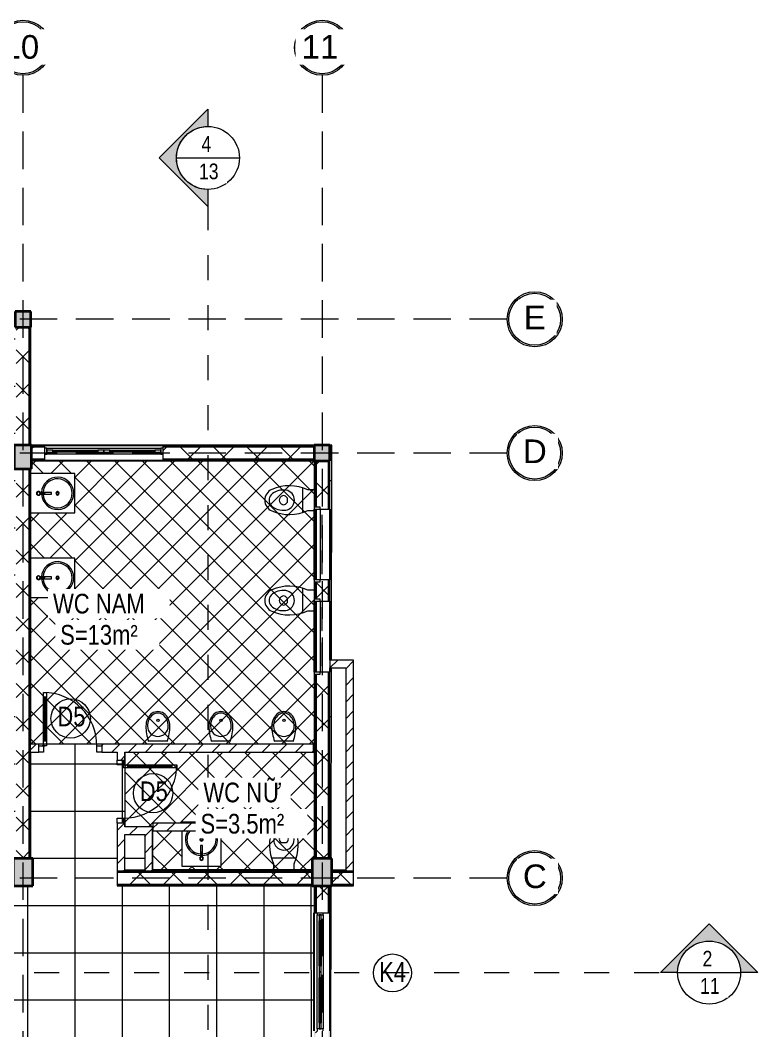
# Model space of a CAD drawing. Header units: millimetres. Extents: x -15725 to 47878, y -33389 to 18700.
# Drawn here: x 33315 to 42684, y 5860 to 18700 of the extents above; entities that cross this region are included whole.
import ezdxf

# ---------------------------------------------------------------- set-up
doc = ezdxf.new("R2010")
doc.units = ezdxf.units.MM
for name, pattern in [('Abgebrochen', [714.375, 476.25, -238.125]), ('Aligning Line', [635, 317.5, -317.5]), ('Hidden', [714.375, 476.25, -238.125])]:
    doc.linetypes.add(name, pattern=pattern)
for name, color, linetype, lineweight in [('A-DOOR', 7, 'Continuous', 18), ('A-DOOR-IDEN', 7, 'Continuous', 9), ('A-FLOR', 7, 'Continuous', 9), ('A-FLOR-PATT', 7, 'Continuous', 9), ('A-GLAZ', 7, 'Continuous', 18), ('A-GLAZ-IDEN', 7, 'Continuous', 9), ('A-WALL', 7, 'Continuous', 25), ('A-WALL-PATT', 7, 'Continuous', 18), ('G-ANNO-SYMB', 7, 'Abgebrochen', 9), ('G-ANNO-TEXT', 7, 'Continuous', 9), ('P-SANR-FIXT', 7, 'Continuous', 9), ('S-COLS', 7, 'Continuous', 25), ('S-GRID', 7, 'Continuous', 9), ('S-GRID-IDEN', 7, 'Continuous', 9)]:
    doc.layers.add(name, color=color, linetype=linetype, lineweight=lineweight)
doc.styles.add('Arial', font='arial.ttf', dxfattribs={"width": 0.8, "height": 200})
doc.styles.add('Arial_2', font='arial.ttf', dxfattribs={"height": 300})
doc.styles.add('Arial_3', font='arial.ttf', dxfattribs={"width": 0.8, "height": 250})
doc.styles.add('Arial_4', font='arial.ttf', dxfattribs={"width": 0.8, "height": 250})
pattern_1 = [(45, (29959.5, 0), (-106.066, 106.066), [])]
pattern_2 = [(0, (29959.49, 0), (406.4, 101.6), [33.528, -271.272, 33.528, -271.272, -1625.6]), (0, (29959.49, 0), (406.4, 101.6), [-609.6, 33.528, -576.072, 33.528, -271.272, -711.2]), (0, (29959.49, 0), (406.4, 101.6), [-1524, 33.528, -169.672, 33.528, -474.472]), (120, (30111.89, 50.8), (-291.1882, 301.1527), [33.528, -271.272, 33.528, -271.272, -1625.6]), (120, (30111.89, 50.8), (-291.1882, 301.1527), [-609.6, 33.528, -576.072, 33.528, -271.272, -711.2]), (120, (30111.89, 50.8), (-291.1882, 301.1527), [-1524, 33.528, -169.672, 33.528, -474.472]), (240, (30162.69, 254), (-115.2118, -402.7527), [33.528, -271.272, 33.528, -271.272, -1625.6]), (240, (30162.69, 254), (-115.2118, -402.7527), [-609.6, 33.528, -576.072, 33.528, -271.272, -711.2]), (240, (30162.69, 254), (-115.2118, -402.7527), [-1524, 33.528, -169.672, 33.528, -474.472])]
pattern_3 = [(45, (29959.5, 0), (-212.132, 212.132), []), (135, (29959.5, 0), (-212.132, -212.132), [])]

# ---------------------------------------------------------------- blocks, each defined once
blk = doc.blocks.new('CỬA 1 CÁNH EROWINDOW_có ô chết_ - D5_800x2200-2361260-02_MẶT BẰNG TẦNG 2')
at = {"layer": 'A-DOOR'}
for p, q in [((-339, 708), (-299, 708)), ((-339, 30), (-339, 708)), ((-299, 650), (-339, 650)), ((-324, 88), (-324, 650)), ((-314, 650), (-314, 88)), ((-299, 708), (-299, 650)), ((-299, 708), (-299, 30)), ((-400, -50), (-400, 30)), ((-400, 30), (-339, 30)), ((-299, 88), (-339, 88)), ((-339, 30), (-339, -50)), ((-299, 30), (-339, 30)), ((339, -50), (339, 30)), ((339, 30), (400, 30)), ((400, 30), (400, -50)), ((-339, -50), (-400, -50)), ((400, -50), (339, -50))]:
    blk.add_line(p, q, dxfattribs=at)
blk.add_circle((-339, 30), 10, dxfattribs=at)
blk.add_arc((-339, 30), 678, 0, 90, dxfattribs=at)
blk = doc.blocks.new('CUA SO 2 CANH NHOM KINH O O THOANG - S4_1500x1400-2404853-02_MẶT BẰNG TẦNG 2')
at = {"layer": 'A-GLAZ'}
for p, q in [((-725, 63), (-750, 63)), ((-725, -13), (-725, 63)), ((-649, 37.5), (-725, 37.5)), ((-725, 37.5), (-725, 12.5)), ((-725, 12.5), (-649, 12.5)), ((-649, 12.5), (-649, 37.5)), ((-76, 27.5), (-649, 27.5)), ((-649, 27.5), (-649, 22.5)), ((-649, 22.5), (-76, 22.5)), ((0, 37.5), (-76, 37.5)), ((-76, 37.5), (-76, 12.5)), ((-76, 22.5), (-76, 27.5)), ((-76, 12.5), (0, 12.5)), ((0, 12.5), (0, 37.5)), ((76, 37.5), (0, 37.5)), ((0, 37.5), (0, 12.5)), ((0, 12.5), (76, 12.5)), ((76, 12.5), (76, 37.5)), ((649, 27.5), (76, 27.5)), ((76, 27.5), (76, 22.5)), ((76, 22.5), (649, 22.5)), ((725, 37.5), (649, 37.5)), ((649, 37.5), (649, 12.5)), ((649, 22.5), (649, 27.5)), ((649, 12.5), (725, 12.5)), ((750, 63), (725, 63)), ((725, 63), (725, -13)), ((725, 12.5), (725, 37.5)), ((-750, -13), (-725, -13)), ((725, -13), (750, -13))]:
    blk.add_line(p, q, dxfattribs=at)
at = {"layer": 'A-GLAZ', "lineweight": 9}
for p, q in [((-725, 63), (725, 63)), ((-649, 37.5), (-76, 37.5)), ((-76, 12.5), (-649, 12.5)), ((76, 37.5), (649, 37.5)), ((649, 12.5), (76, 12.5)), ((725, -13), (-725, -13))]:
    blk.add_line(p, q, dxfattribs=at)
blk = doc.blocks.new('CUA SO2 CANH NHOM KINH CO O THOANG - 900X1900-2374971-02_MẶT BẰNG TẦNG 2')
at = {"layer": 'A-GLAZ', "lineweight": 9}
for p, q in [((-450, 100), (-475, 100)), ((-475, 100), (-475, 24)), ((-475, 24), (-450, 24)), ((-450, 24), (-450, 100)), ((450, 24), (-450, 24)), ((475, 100), (450, 100)), ((450, 100), (450, 24)), ((450, 24), (475, 24)), ((475, 24), (475, 100))]:
    blk.add_line(p, q, dxfattribs=at)
at = {"layer": 'A-GLAZ', "lineweight": 25}
for p, q in [((-374, 100), (-450, 100)), ((-450, 75), (-374, 75)), ((-374, 75), (-374, 100)), ((0, 100), (-76, 100)), ((-76, 100), (-76, 75)), ((-76, 75), (0, 75)), ((76, 100), (0, 100)), ((0, 100), (0, 75)), ((0, 75), (0, 100)), ((0, 75), (76, 75)), ((76, 75), (76, 100)), ((450, 100), (374, 100)), ((374, 100), (374, 75)), ((374, 75), (450, 75))]:
    blk.add_line(p, q, dxfattribs=at)
at = {"layer": 'A-GLAZ'}
for p, q in [((-374, 100), (-76, 100)), ((-374, 90), (-76, 90)), ((-374, 85), (-374, 90)), ((-76, 85), (-374, 85)), ((-76, 75), (-374, 75)), ((-76, 5), (-374, 5)), ((-374, 5), (-374, 0)), ((-374, 0), (-76, 0)), ((-76, 90), (-76, 85)), ((-76, 0), (-76, 5)), ((76, 100), (374, 100)), ((76, 90), (374, 90)), ((76, 85), (76, 90)), ((374, 85), (76, 85)), ((374, 75), (76, 75)), ((374, 5), (76, 5)), ((76, 5), (76, 0)), ((76, 0), (374, 0)), ((374, 90), (374, 85)), ((374, 0), (374, 5))]:
    blk.add_line(p, q, dxfattribs=at)
blk = doc.blocks.new('M_Concrete-Rectangular-Column - COT250X350-2391838-02_MẶT BẰNG TẦNG 2')
at = {"layer": 'S-COLS', "lineweight": 35}
blk.add_hatch(color=256, dxfattribs=at).paths.add_polyline_path([(125, -175), (125, 175), (-125, 175), (-125, -175)])
for p, q in [((125, 175), (-125, 175)), ((-125, 175), (-125, -175)), ((125, -175), (125, 175)), ((-125, -175), (125, -175))]:
    blk.add_line(p, q, dxfattribs=at)
blk = doc.blocks.new('M_Concrete-Rectangular-Column - COT220X300-2391836-02_MẶT BẰNG TẦNG 2')
at = {"layer": 'S-COLS', "lineweight": 35}
blk.add_hatch(color=256, dxfattribs=at).paths.add_polyline_path([(-110, -150), (110, -150), (110, 150), (-110, 150), (-110, 54)])
for p, q in [((110, 150), (-110, 150)), ((-110, 150), (-110, -150)), ((110, -150), (110, 150)), ((-110, -150), (110, -150))]:
    blk.add_line(p, q, dxfattribs=at)
blk = doc.blocks.new('M_Concrete-Rectangular-Column - COT200X200-2391833-02_MẶT BẰNG TẦNG 2')
at = {"layer": 'S-COLS', "lineweight": 35}
blk.add_hatch(color=256, dxfattribs=at).paths.add_polyline_path([(100, -100), (100, 100), (-100, 100), (-100, -100)])
for p, q in [((100, 100), (-100, 100)), ((-100, 100), (-100, -100)), ((100, -100), (100, 100)), ((-100, -100), (100, -100))]:
    blk.add_line(p, q, dxfattribs=at)
blk = doc.blocks.new('xi bet 2 - 540 x 360mm-820673-02_MẶT BẰNG TẦNG 2')
at = {"layer": 'P-SANR-FIXT'}
for p, q in [((132, 0), (-132, 0)), ((-132, 0), (-132, -80)), ((132, -80), (132, 0)), ((-159, -150), (159, -150)), ((-43, -355), (-31, -343)), ((-31, -343), (31, -343)), ((31, -343), (43, -355))]:
    blk.add_line(p, q, dxfattribs=at)
for centre, radius, start, end in [((375, -313), 558, 155.3545, 203.7969), ((-375, -313), 558, 336.2031, 24.6455), ((0, -380), 128, 89.9985, 170.9061), ((0, -380), 128, 42.4453, 90.0015), ((91, -395), 220, 170.9061, 224.3974), ((-8, -390), 50, 135, 197.1865), ((8, -390), 50, 342.8171, 45), ((-91, -395), 220, 315.6026, 9.0939), ((0, -380), 128, 9.0939, 42.4453), ((0, -388), 58.1, 197.1865, 342.8171), ((1, -478), 150, 203.7969, 269.4689), ((-8, -492), 81.6, 224.3974, 275.8355), ((-1, -478), 150, 270.5311, 336.2031), ((8, -492), 81.6, 264.1645, 315.6026)]:
    blk.add_arc(centre, radius, start, end, dxfattribs=at)
blk = doc.blocks.new('tieu nam2 - tieu nam2-818435-02_MẶT BẰNG TẦNG 2')
at = {"layer": 'P-SANR-FIXT'}
blk.add_line((-117, -3), (117, -3), dxfattribs=at)
blk.add_circle((0, -268), 15, dxfattribs=at)
for centre, start, end in [((392, -195), 159.3261, 180), ((-392, -195), 360, 20.6739)]:
    blk.add_arc(centre, 545, start, end, dxfattribs=at)
for major_axis, ratio, start_param, end_param in [((-132, 0), 0.987707, 3.141593, 6.283185), ((0, 186), 0.819068, 1.570796, 4.712389), ((0, 165), 0.80303, 1.570796, 4.712389)]:
    blk.add_ellipse((0, -195), major_axis=major_axis, ratio=ratio, start_param=start_param, end_param=end_param, dxfattribs=at)
blk = doc.blocks.new('chau rua tay2 - chau rua tay2-814154-02_MẶT BẰNG TẦNG 2')
at = {"layer": 'P-SANR-FIXT'}
for p, q in [((-225, 0), (-225, -560)), ((13, -112), (13, -263)), ((22, -116), (22, -179)), ((28, -179), (28, -116)), ((37, -263), (37, -112)), ((275, -560), (275, 0)), ((22, -179), (28, -179)), ((13, -263), (37, -263)), ((-225, -560), (275, -560))]:
    blk.add_line(p, q, dxfattribs=at)
blk.add_circle((25, -340), 13.7, dxfattribs=at)
for centre, radius, start, end in [((25, -97), 25, 360, 180), ((25, -97), 25, 180, 239.8364), ((25, -97), 20, 360, 180), ((25, -97), 20, 180, 360), ((25, -97), 25, 300.1636, 360), ((25, -340), 205, 93.5137, 86.7305), ((25, -340), 185, 93.8341, 86.2159), ((25, -340), 22, 360, 180), ((25, -340), 22, 180, 360), ((25, -340), 13.7, 0, 180), ((25, -340), 13.7, 180, 0)]:
    blk.add_arc(centre, radius, start, end, dxfattribs=at)
blk = doc.blocks.new('chau rua tay2 - chau rua tay2-V2-02_MẶT BẰNG TẦNG 2')
at = {"layer": 'P-SANR-FIXT'}
for p, q in [((275, 0), (-225, 0)), ((-225, 0), (-225, -448)), ((275, -448), (275, 0)), ((13, -112), (13, -263)), ((22, -116), (22, -179)), ((28, -179), (28, -116)), ((37, -263), (37, -112)), ((22, -179), (28, -179)), ((13, -263), (37, -263)), ((-225, -548), (-225, -560)), ((-225, -560), (275, -560)), ((275, -560), (275, -548))]:
    blk.add_line(p, q, dxfattribs=at)
blk.add_circle((25, -340), 13.7, dxfattribs=at)
for centre, radius, start, end in [((25, -97), 25, 360, 180), ((25, -97), 25, 180, 239.8364), ((25, -97), 20, 360, 180), ((25, -97), 20, 180, 360), ((25, -97), 25, 300.1636, 360), ((25, -340), 205, 93.5137, 211.9462), ((25, -340), 185, 93.8341, 215.9283), ((25, -340), 205, 328.0289, 86.7305), ((25, -340), 185, 324.0756, 86.2159), ((25, -340), 22, 360, 180), ((25, -340), 22, 180, 360), ((25, -340), 13.7, 0, 180), ((25, -340), 13.7, 180, 0)]:
    blk.add_arc(centre, radius, start, end, dxfattribs=at)
blk = doc.blocks.new('xi bet 2 - 540 x 360mm-V3-02_MẶT BẰNG TẦNG 2')
at = {"layer": 'P-SANR-FIXT'}
for p, q in [((-132, 0), (-132, -80)), ((132, -80), (132, 0)), ((-159, -150), (159, -150)), ((-43, -355), (-31, -343)), ((-31, -343), (31, -343)), ((31, -343), (43, -355))]:
    blk.add_line(p, q, dxfattribs=at)
for centre, radius, start, end in [((375, -313), 558, 155.3545, 203.7969), ((-375, -313), 558, 336.2031, 24.6455), ((0, -380), 128, 89.9985, 170.9061), ((0, -380), 128, 42.4453, 90.0015), ((91, -395), 220, 170.9061, 224.3974), ((-8, -390), 50, 135, 197.1865), ((8, -390), 50, 342.8171, 45), ((-91, -395), 220, 315.6026, 9.0939), ((0, -380), 128, 9.0939, 42.4453), ((0, -388), 58.1, 197.1865, 342.8171), ((1, -478), 150, 203.7969, 269.4689), ((-8, -492), 81.6, 224.3974, 275.8355), ((-1, -478), 150, 270.5311, 336.2031), ((8, -492), 81.6, 264.1645, 315.6026)]:
    blk.add_arc(centre, radius, start, end, dxfattribs=at)
blk = doc.blocks.new('CUA SO 2 CANH NHOM KINH O O THOANG - K4-2413349-02_MẶT BẰNG TẦNG 2')
at = {"layer": 'A-GLAZ'}
for p, q in [((-725, 63), (-750, 63)), ((-725, -13), (-725, 63)), ((-649, 37.5), (-725, 37.5)), ((-725, 37.5), (-725, 12.5)), ((-725, 12.5), (-649, 12.5)), ((-649, 12.5), (-649, 37.5)), ((-76, 27.5), (-649, 27.5)), ((-649, 27.5), (-649, 22.5)), ((-649, 22.5), (-76, 22.5)), ((0, 37.5), (-76, 37.5)), ((-76, 37.5), (-76, 12.5)), ((-76, 22.5), (-76, 27.5)), ((-76, 12.5), (0, 12.5)), ((0, 12.5), (0, 37.5)), ((76, 37.5), (0, 37.5)), ((0, 37.5), (0, 12.5)), ((0, 12.5), (76, 12.5)), ((76, 12.5), (76, 37.5)), ((649, 27.5), (76, 27.5)), ((76, 27.5), (76, 22.5)), ((76, 22.5), (649, 22.5)), ((725, 37.5), (649, 37.5)), ((649, 37.5), (649, 12.5)), ((649, 22.5), (649, 27.5)), ((649, 12.5), (725, 12.5)), ((750, 63), (725, 63)), ((725, 63), (725, -13)), ((725, 12.5), (725, 37.5)), ((-750, -13), (-725, -13)), ((725, -13), (750, -13))]:
    blk.add_line(p, q, dxfattribs=at)
at = {"layer": 'A-GLAZ', "lineweight": 9}
for p, q in [((-725, 63), (725, 63)), ((-649, 37.5), (-76, 37.5)), ((-76, 12.5), (-649, 12.5)), ((76, 37.5), (649, 37.5)), ((649, 12.5), (76, 12.5)), ((725, -13), (-725, -13))]:
    blk.add_line(p, q, dxfattribs=at)
blk = doc.blocks.new('Section - CAT DUNG-122916-02_MẶT BẰNG TẦNG 2')
at = {"layer": 'G-ANNO-SYMB', "linetype": 'Continuous'}
h = blk.add_hatch(color=256, dxfattribs=at)
edge = h.paths.add_edge_path()
edge.add_line((0.18, 0), (-2, 0))
edge.add_arc((-6, 0), 4, 0, 90)
edge.add_arc((-6, 0), 4, 90, 180)
edge.add_line((-10, 0), (-12.18, 0))
edge.add_line((-12.18, 0), (-6, 6.18))
edge.add_line((-6, 6.18), (0.18, 0))
for p, q in [((-6, 6.18), (-12.18, 0)), ((0.18, 0), (-6, 6.18)), ((-12.18, 0), (-10, 0)), ((-2, 0), (0.18, 0))]:
    blk.add_line(p, q, dxfattribs=at)
for start, end in [(360, 180), (90, 180), (0, 90), (180, 360)]:
    blk.add_arc((-6, 0), 4, start, end, dxfattribs=at)
blk = doc.blocks.new('Grid - TRUC  D1-102336-02_MẶT BẰNG TẦNG 2')
at = {"layer": 'S-GRID-IDEN'}
for radius in [3.5, 3.3]:
    blk.add_circle((0, 0), radius, dxfattribs=at)
blk = doc.blocks.new('KÝ HIEU CUA ĐI - KÝ HIEU CUA ĐI-1233-02_MẶT BẰNG TẦNG 2')
at = {"layer": 'A-DOOR-IDEN'}
blk.add_circle((0.06, -0.21), 2.5, dxfattribs=at)
blk = doc.blocks.new('KÝ HIỆU CỬA SỔ - KÝ HIỆU CỬA SỔ-146125-02_MẶT BẰNG TẦNG 2')
at = {"layer": 'A-GLAZ-IDEN'}
blk.add_circle((-0.07, -0.07), 2.41, dxfattribs=at)

msp = doc.modelspace()

# ---------------------------------------------------------------- hatches: boundary and pattern name
at = {"layer": 'A-FLOR-PATT'}
h = msp.add_hatch(dxfattribs=at)
h.set_pattern_fill('FP_6', color=256, style=0, pattern_type=2)
h.set_pattern_definition([(0.0043, (16612.5, 7449.6), (-0.045, 600), []), (90.004, (16612.5, 7449.6), (-600, -0.042), [])])
h.paths.add_polyline_path([(1174, 2450), (1174, 2450), (1174, 2362)])
h.paths.add_polyline_path([(450, -101), (4200, -101), (4200, 94), (4240, 94), (4240, 200), (4250, 200), (4250, 2885), (1174, 2885), (1174, 2450), (700, 2450), (700, 2445), (695, 2450), (450, 2450), (450, 1545), (700, 1545), (700, 1245), (450, 1245), (450, 104)])
h.paths.add_polyline_path([(451, -100), (450, -100), (450, 100), (600, 100), (600, 245), (700, 245), (700, 94), (650, 94), (650, -100)])
h.paths.add_polyline_path([(33545, -98), (37050, -98), (37050, 94), (37045, 94), (37045, 245), (37050, 245), (37050, 1245), (37045, 1245), (37045, 1545), (37050, 1545), (37050, 2450), (37045, 2445), (37045, 2795), (37050, 2795), (37050, 5150), (37025, 5150), (37025, 5300), (34760, 5300), (34760, 5500), (37050, 5500), (37050, 7700), (34546, 7700), (34546, 8500), (34646, 8500), (34646, 8452), (34650, 8452), (34650, 9400), (34646, 9400), (34646, 9300), (34546, 9300), (34546, 9400), (34350, 9400), (34350, 9500), (37050, 9500), (37050, 9502), (33450, 9502), (33451, 9500), (33550, 9500), (33550, 9400), (33450, 9400), (33450, 8050), (33475, 8050), (33475, 7700), (32770, 7700), (32770, 7675), (31570, 7675), (31570, 7700), (25580, 7700), (25580, 7900), (25925, 7900), (25925, 8050), (25950, 8050), (25950, 12000), (26150, 12000), (26150, 8050), (26175, 8050), (26175, 7900), (29525, 7900), (29525, 8050), (29550, 8050), (29550, 13000), (29540, 13000), (29540, 13100), (26160, 13100), (26160, 13000), (25940, 13000), (25940, 13100), (22560, 13100), (22560, 13000), (22550, 13000), (22550, 8050), (22575, 8050), (22575, 7900), (24580, 7900), (24580, 7700), (21550, 7700), (21550, 7900), (22325, 7900), (22325, 8050), (22350, 8050), (22350, 12100), (20400, 12100), (20400, 13100), (18960, 13100), (18960, 13000), (18740, 13000), (18740, 13100), (15360, 13100), (15360, 13000), (15350, 13000), (15350, 8050), (15375, 8050), (15375, 7900), (18725, 7900), (18725, 8050), (18975, 8050), (18975, 7900), (20550, 7900), (20550, 7700), (12850, 7700), (12850, 7900), (15125, 7900), (15125, 8050), (15150, 8050), (15150, 13000), (15140, 13000), (15140, 13100), (11760, 13100), (11760, 13000), (11540, 13000), (11540, 13100), (8160, 13100), (8160, 13000), (8150, 13000), (8150, 8050), (8175, 8050), (8175, 7900), (11525, 7900), (11525, 8050), (11550, 8050), (11550, 12000), (11750, 12000), (11750, 8050), (11775, 8050), (11775, 7900), (11850, 7900), (11850, 7700), (5720, 7700), (5720, 7900), (7925, 7900), (7925, 8050), (7950, 8050), (7950, 10038), (7930, 10041), (7918, 10045), (7907, 10052), (7899, 10058), (7890, 10068), (7880, 10088), (7876, 10099), (7875, 10118), (7879, 10136), (7887, 10152), (7895, 10163), (7905, 10173), (7919, 10182), (7919, 11623), (7950, 11623), (7950, 13000), (7940, 13000), (7940, 13300), (7950, 13300), (7950, 14800), (4450, 14800), (4451, 13300), (4460, 13299), (4460, 13000), (4450, 13000), (4450, 11298), (4481, 11306), (4999, 11547), (5046, 11742), (5179, 11458), (5226, 11653), (5775, 11909), (5775, 11904), (5795, 11909), (5795, 11906), (5805, 11909), (5805, 10181), (5823, 10168), (5834, 10158), (5844, 10141), (5848, 10122), (5849, 10103), (5843, 10084), (5834, 10067), (5820, 10053), (5803, 10044), (5790, 10039), (5775, 10038), (5754, 10041), (5744, 10044), (5726, 10057), (5714, 10070), (5705, 10084), (5701, 10100), (4589, 10100), (4589, 7900), (4720, 7900), (4720, 7700), (4589, 7700), (4589, 6600), (4589, 6600), (4589, 5500), (6760, 5500), (6760, 5300), (4589, 5300), (4589, 2885), (4450, 2885), (4450, 200), (4460, 200), (4460, 100), (7940, 100), (7940, 200), (7950, 200), (7950, 5150), (7925, 5150), (7925, 5300), (7760, 5300), (7760, 5500), (13960, 5500), (13960, 5300), (11775, 5300), (11775, 5150), (11525, 5150), (11525, 5300), (8175, 5300), (8175, 5150), (8150, 5150), (8150, 200), (8160, 200), (8160, 100), (11540, 100), (11540, 200), (11760, 200), (11760, 100), (15140, 100), (15140, 200), (15150, 200), (15150, 5150), (15125, 5150), (15125, 5300), (14960, 5300), (14960, 5500), (15530, 5500), (15530, 5300), (15375, 5300), (15375, 5150), (15350, 5150), (15350, 200), (15360, 200), (15360, 100), (22340, 100), (22340, 200), (22350, 200), (22350, 5150), (22325, 5150), (22325, 5300), (18975, 5300), (18975, 5150), (18725, 5150), (18725, 5300), (16530, 5300), (16530, 5500), (22630, 5500), (22630, 5300), (22575, 5300), (22575, 5150), (22550, 5150), (22550, 200), (22560, 200), (22560, 100), (25940, 100), (25940, 200), (26160, 200), (26160, 100), (29540, 100), (29540, 200), (29760, 200), (29760, 100), (33240, 100), (33240, 200), (33250, 200), (33250, 5150), (33225, 5150), (33225, 5300), (31030, 5300), (31030, 5500), (33760, 5500), (33760, 5300), (33475, 5300), (33475, 5150), (33450, 5150), (33450, 200), (33460, 200), (33460, 94), (33545, 94)])
h.paths.add_polyline_path([(37250, -94), (37252, 1245), (37250, 1245), (37250, 50)])
h.paths.add_polyline_path([(37253, 1345), (37253, 1445), (37250, 1445), (37250, 1345)])
h.paths.add_polyline_path([(600, 1345), (600, 1445), (450, 1445), (450, 1345)])
h.paths.add_polyline_path([(37253, 1545), (37260, 5150), (37250, 5150), (37250, 1545)])
h.paths.add_polyline_path([(-2149, 4400), (-1200, 4400), (-1200, 6600), (-1200, 6600), (-1200, 8800), (-4026, 8800), (-4050, 4400), (-3279, 4400)])
h.paths.add_polyline_path([(29525, 5150), (29525, 5300), (26175, 5300), (26175, 5150), (25925, 5150), (25925, 5300), (23630, 5300), (23630, 5500), (30030, 5500), (30030, 5300), (29775, 5300), (29775, 5150)])
h.paths.add_polyline_path([(37260, 5500), (37265, 7700), (37250, 7700), (37250, 5500)])
h.paths.add_polyline_path([(1174, 6600), (1174, 6600), (1100, 6600)])
h.paths.add_polyline_path([(34646, 7900), (34896, 7900), (34896, 8352), (34646, 8352), (34646, 8267)])
h.paths.add_polyline_path([(35001, 7900), (37025, 7900), (37025, 7903), (35000, 7903), (35000, 8452), (34996, 8452), (34996, 7900)])
h.paths.add_polyline_path([(33225, 7900), (33225, 8050), (33250, 8050), (33250, 10038), (33232, 10040), (33218, 10045), (33207, 10052), (33199, 10058), (33190, 10068), (33180, 10088), (33176, 10100), (33175, 10118), (33179, 10136), (33187, 10152), (33195, 10163), (33205, 10173), (33219, 10182), (33219, 11623), (33250, 11623), (33250, 13000), (33240, 13000), (33240, 13300), (33250, 13300), (33250, 14800), (29750, 14800), (29750, 13300), (29760, 13300), (29760, 13000), (29750, 13000), (29750, 11298), (29781, 11306), (30299, 11547), (30346, 11742), (30479, 11458), (30526, 11653), (31075, 11909), (31075, 11904), (31095, 11909), (31095, 11906), (31105, 11909), (31105, 10181), (31123, 10168), (31134, 10158), (31144, 10141), (31148, 10122), (31149, 10103), (31143, 10084), (31134, 10067), (31120, 10053), (31103, 10044), (31090, 10039), (31075, 10038), (31054, 10041), (31046, 10043), (31026, 10057), (31014, 10070), (31005, 10084), (31001, 10100), (29823, 10100), (29820, 10084), (29809, 10067), (29795, 10053), (29779, 10043), (29764, 10039), (29750, 10038), (29750, 8050), (29775, 8050), (29775, 7900), (31570, 7900), (31570, 7925), (32770, 7925), (32770, 7900)])
h.paths.add_polyline_path([(37265, 8050), (37270, 10470), (37250, 10470), (37250, 8050)])
h.paths.add_polyline_path([(31925, 10038), (31904, 10041), (31889, 10047), (31878, 10055), (31867, 10066), (31858, 10081), (31853, 10094), (31851, 10113), (31853, 10130), (31859, 10146), (31870, 10162), (31880, 10171), (31895, 10181), (31895, 11623), (31956, 11623), (31957, 10180), (31973, 10170), (31985, 10158), (31993, 10144), (31998, 10131), (32000, 10113), (31998, 10095), (31991, 10079), (31981, 10063), (31974, 10056), (31956, 10044), (31940, 10039)])
h.paths.add_polyline_path([(6625, 10038), (6604, 10041), (6589, 10047), (6578, 10055), (6567, 10066), (6558, 10081), (6553, 10094), (6551, 10113), (6553, 10130), (6559, 10146), (6570, 10162), (6580, 10171), (6595, 10181), (6595, 11623), (6656, 11623), (6657, 10180), (6673, 10170), (6685, 10158), (6693, 10144), (6698, 10131), (6700, 10115), (6698, 10095), (6691, 10079), (6684, 10066), (6674, 10056), (6656, 10044), (6640, 10039)])
h.paths.add_polyline_path([(4250, 10314), (4250, 13000), (4240, 13000), (4240, 13106), (4200, 13106), (4200, 13299), (450, 13301), (450, 11955), (700, 11955), (700, 11655), (450, 11655), (450, 10750), (695, 10750), (700, 10755), (700, 10750), (1174, 10750), (1174, 10314), (4065, 10314)])
h.paths.add_polyline_path([(37270, 10570), (37275, 13300), (37250, 13300), (37250, 10570)])
h.paths.add_polyline_path([(600, 11755), (600, 11855), (450, 11855), (450, 11755)])
h.paths.add_polyline_path([(675, 12955), (600, 12955), (600, 13100), (450, 13100), (450, 13300), (650, 13300), (650, 13106), (700, 13106), (700, 12955)])
h.paths.add_polyline_path([(18960, 13300), (29550, 13301), (29550, 13301), (8150, 13302), (8150, 13300), (18740, 13300)])
h.paths.add_polyline_path([(4250, 13406), (4250, 13406), (4250, 15000), (4250, 15000), (4250, 13426)])
h.paths.add_polyline_path([(33449, 15000), (33449, 15000), (33449, 15000)])
h = msp.add_hatch(dxfattribs=at)
h.set_pattern_fill('FP_4', color=256, style=0, pattern_type=2)
h.set_pattern_definition([(225, (35250, 11301.3), (176.777, -176.777), []), (315, (35250, 11301.3), (176.777, 176.777), [])])
h.paths.add_polyline_path([(33450, 9502), (37050, 9502), (37050, 13100), (33460, 13100), (33460, 13000), (33450, 13000), (33450, 12939), (34010, 12939), (34010, 12439), (33450, 12439), (33450, 11866), (34010, 11866), (34010, 11366), (33450, 11366), (33450, 9588)])
h = msp.add_hatch(dxfattribs=at)
h.set_pattern_fill('FP_5', color=256, style=0, pattern_type=2)
h.set_pattern_definition([(45, (35850, 8652.17), (-176.777, 176.777), []), (135, (35850, 8652.17), (-176.777, -176.777), [])])
h.paths.add_polyline_path([(35838, 7903), (37025, 7903), (37025, 8050), (37050, 8050), (37050, 9400), (34650, 9400), (34650, 8452), (35000, 8452), (35000, 8500), (35368, 8500), (35368, 8512), (35868, 8512), (35868, 8500), (36150, 8500), (36150, 8400), (35868, 8400), (35868, 7952), (35368, 7952), (35368, 8400), (35000, 8400), (35000, 7903), (35697, 7903)])
at = {"layer": 'A-WALL-PATT', "lineweight": 9}
h = msp.add_hatch(dxfattribs=at)
h.set_pattern_fill('FP_3', color=256, style=0, pattern_type=2)
h.set_pattern_definition(pattern_3)
h.paths.add_polyline_path([(33270, 8050), (33435, 8050), (33435, 13000), (33265, 13000), (33265, 8050)])
h.paths.add_polyline_path([(33435, 13300), (33435, 14800), (33265, 14800), (33265, 13300), (33433, 13300)])
h = msp.add_hatch(dxfattribs=at)
h.set_pattern_fill('FP_2', color=256, style=0, pattern_type=2)
h.set_pattern_definition(pattern_2)
h.paths.add_polyline_path([(33450, 8050), (33450, 9400), (33435, 9400), (33435, 8050), (33448, 8050)])
h.paths.add_polyline_path([(33435, 9500), (33450, 9500), (33450, 13000), (33435, 13000), (33435, 9588)])
h.paths.add_polyline_path([(33435, 13300), (33450, 13300), (33450, 14800), (33435, 14800), (33435, 14104)])
h = msp.add_hatch(dxfattribs=at)
h.set_pattern_fill('FP_2', color=256, style=0, pattern_type=2)
h.set_pattern_definition(pattern_2)
h.paths.add_polyline_path([(35128, 13285), (37050, 13285), (37050, 13300), (35128, 13300)])
h.paths.add_polyline_path([(33628, 13285), (33628, 13300), (33460, 13299), (33460, 13285)])
h = msp.add_hatch(dxfattribs=at)
h.set_pattern_fill('FP_3', color=256, style=0, pattern_type=2)
h.set_pattern_definition(pattern_3)
h.paths.add_polyline_path([(36261, 13115), (37050, 13115), (37050, 13285), (35128, 13285), (35128, 13115)])
h.paths.add_polyline_path([(33628, 13115), (33628, 13285), (33460, 13285), (33460, 13115)])
h = msp.add_hatch(dxfattribs=at)
h.set_pattern_fill('FP_2', color=256, style=0, pattern_type=2)
h.set_pattern_definition(pattern_2)
h.paths.add_polyline_path([(35128, 13100), (37050, 13100), (37050, 13115), (35128, 13115)])
h.paths.add_polyline_path([(33628, 13100), (33628, 13115), (33460, 13114), (33460, 13100)])
h = msp.add_hatch(dxfattribs=at)
h.set_pattern_fill('FP_2', color=256, style=0, pattern_type=2)
h.set_pattern_definition(pattern_2)
h.paths.add_polyline_path([(37065, 100), (37065, 100), (37065, 5150), (37050, 5150), (37050, 100)])
h.paths.add_polyline_path([(37065, 5500), (37065, 5860), (37050, 5860), (37051, 5500)])
h.paths.add_polyline_path([(37050, 7360), (37065, 7360), (37065, 7700), (37050, 7700)])
h.paths.add_polyline_path([(37060, 8050), (37065, 8050), (37065, 10393), (37050, 10393), (37050, 8050)])
h.paths.add_polyline_path([(37065, 11343), (37065, 11563), (37050, 11563), (37050, 11343), (37064, 11343)])
h.paths.add_polyline_path([(37065, 12513), (37065, 13100), (37050, 13100), (37051, 12513)])
h = msp.add_hatch(dxfattribs=at)
h.set_pattern_fill('FP_3', color=256, style=0, pattern_type=2)
h.set_pattern_definition(pattern_3)
h.paths.add_polyline_path([(37235, 100), (37235, 5150), (37065, 5150), (37065, 100), (37151, 100)])
h.paths.add_polyline_path([(37070, 5500), (37235, 5500), (37235, 5860), (37065, 5860), (37065, 5500)])
h.paths.add_polyline_path([(37235, 7360), (37235, 7700), (37065, 7700), (37065, 7360), (37150, 7360)])
h.paths.add_polyline_path([(37065, 8050), (37235, 8050), (37235, 10418), (37126, 10418), (37126, 10393), (37065, 10393), (37065, 8685)])
h.paths.add_polyline_path([(37235, 11318), (37235, 11588), (37126, 11588), (37126, 11563), (37065, 11563), (37065, 11343), (37126, 11343), (37126, 11318), (37150, 11318)])
h.paths.add_polyline_path([(37235, 12488), (37235, 13100), (37065, 13100), (37065, 12513), (37126, 12513), (37126, 12488), (37150, 12488)])
h = msp.add_hatch(dxfattribs=at)
h.set_pattern_fill('FP_2', color=256, style=0, pattern_type=2)
h.set_pattern_definition(pattern_2)
h.paths.add_polyline_path([(37250, 100), (37250, 100), (37250, 5150), (37235, 5150), (37235, 100)])
h.paths.add_polyline_path([(37235, 5500), (37250, 5500), (37250, 5860), (37235, 5860)])
h.paths.add_polyline_path([(37250, 7360), (37250, 7700), (37235, 7700), (37235, 7360)])
h.paths.add_polyline_path([(37235, 8050), (37250, 8050), (37250, 10418), (37235, 10418), (37235, 8685)])
h.paths.add_polyline_path([(37250, 11318), (37250, 11588), (37235, 11588), (37235, 11318)])
h.paths.add_polyline_path([(37235, 12488), (37250, 12488), (37250, 13100), (37235, 13100)])
h = msp.add_hatch(dxfattribs=at)
h.set_pattern_fill('FP_1', color=256, style=0, pattern_type=2)
h.set_pattern_definition(pattern_1)
h.paths.add_polyline_path([(37250, 10470), (37450, 10470), (37450, 10570), (37250, 10570), (37250, 10491)])
h = msp.add_hatch(dxfattribs=at)
h.set_pattern_fill('FP_1', color=256, style=0, pattern_type=2)
h.set_pattern_definition(pattern_1)
h.paths.add_polyline_path([(37450, 7885), (37550, 7885), (37550, 10570), (37450, 10570), (37450, 7900)])
h = msp.add_hatch(dxfattribs=at)
h.set_pattern_fill('FP_1', color=256, style=0, pattern_type=2)
h.set_pattern_definition(pattern_1)
h.paths.add_polyline_path([(34596, 9400), (37050, 9400), (37050, 9500), (34350, 9500), (34350, 9400), (34546, 9400)])
h.paths.add_polyline_path([(33435, 9400), (33550, 9400), (33550, 9500), (33435, 9500)])
h = msp.add_hatch(dxfattribs=at)
h.set_pattern_fill('FP_1', color=256, style=0, pattern_type=2)
h.set_pattern_definition(pattern_1)
h.paths.add_polyline_path([(34646, 7885), (34646, 8500), (34546, 8500), (34546, 7885)])
h.paths.add_polyline_path([(34646, 9300), (34646, 9400), (34546, 9400), (34546, 9300), (34596, 9300)])
h = msp.add_hatch(dxfattribs=at)
h.set_pattern_fill('FP_1', color=256, style=0, pattern_type=2)
h.set_pattern_definition(pattern_1)
h.paths.add_polyline_path([(35000, 8400), (36150, 8400), (36150, 8500), (35000, 8500)])
h = msp.add_hatch(dxfattribs=at)
h.set_pattern_fill('FP_1', color=256, style=0, pattern_type=2)
h.set_pattern_definition(pattern_1)
h.paths.add_polyline_path([(34896, 8352), (34996, 8352), (34996, 8452), (34646, 8452), (34646, 8352)])
h = msp.add_hatch(dxfattribs=at)
h.set_pattern_fill('FP_1', color=256, style=0, pattern_type=2)
h.set_pattern_definition(pattern_1)
h.paths.add_polyline_path([(34996, 7885), (34996, 8352), (34896, 8352), (34896, 7885)])
h = msp.add_hatch(dxfattribs=at)
h.set_pattern_fill('FP_3', color=256, style=0, pattern_type=2)
h.set_pattern_definition(pattern_3)
h.paths.add_polyline_path([(37550, 7715), (37550, 7885), (37275, 7885), (37275, 7715), (37450, 7715)])
h.paths.add_polyline_path([(34546, 7715), (37025, 7715), (37025, 7885), (34546, 7885)])
h = msp.add_hatch(dxfattribs=at)
h.set_pattern_fill('FP_2', color=256, style=0, pattern_type=2)
h.set_pattern_definition(pattern_2)
h.paths.add_polyline_path([(34896, 7885), (34896, 7900), (34646, 7900), (34646, 7885)])
h.paths.add_polyline_path([(37450, 7885), (37450, 7900), (37275, 7899), (37275, 7885)])
h.paths.add_polyline_path([(37025, 7885), (37025, 7900), (34996, 7900), (34996, 7885), (36261, 7885)])
h = msp.add_hatch(dxfattribs=at)
h.set_pattern_fill('FP_2', color=256, style=0, pattern_type=2)
h.set_pattern_definition(pattern_2)
h.paths.add_polyline_path([(35132, 7700), (37025, 7700), (37025, 7715), (34546, 7715), (34546, 7700)])
h.paths.add_polyline_path([(37450, 7700), (37550, 7700), (37550, 7715), (37275, 7715), (37275, 7700)])

# ---------------------------------------------------------------- linework, layer by layer
at = {"layer": 'A-FLOR'}
for p, q in [((37275, 13300), (33628, 13300)), ((37270, 10570), (37275, 13300)), ((37265, 8050), (37270, 10470)), ((37050, 9502), (33450, 9502)), ((34650, 8452), (34650, 9400)), ((35000, 8452), (34996, 8452)), ((35000, 7903), (35000, 8400)), ((37025, 7903), (35000, 7903)), ((37260, 5500), (37265, 7700))]:
    msp.add_line(p, q, dxfattribs=at)
at = {"layer": 'A-WALL', "lineweight": 35}
for p, q in [((33435, 14800), (33435, 13300)), ((33628, 13285), (33460, 13285)), ((37050, 13285), (35128, 13285)), ((33628, 13115), (33460, 13115)), ((37050, 13115), (35128, 13115)), ((37065, 13100), (37065, 12513)), ((37235, 13100), (37235, 12488)), ((33435, 13000), (33435, 8050)), ((37065, 11563), (37065, 11343)), ((37235, 11588), (37235, 11318)), ((37235, 10418), (37235, 8050)), ((37065, 10393), (37065, 8050)), ((33435, 9500), (33450, 9500)), ((33435, 9400), (33450, 9400)), ((37050, 9400), (37050, 9500)), ((34546, 7885), (37025, 7885)), ((34646, 7885), (34646, 7900)), ((34896, 7885), (34896, 7900)), ((34996, 7885), (34996, 7900)), ((37275, 7885), (37550, 7885)), ((37450, 7885), (37450, 7900)), ((34546, 7715), (37025, 7715)), ((37275, 7715), (37550, 7715)), ((37065, 7700), (37065, 7360)), ((37235, 7700), (37235, 7360))]:
    msp.add_line(p, q, dxfattribs=at)
at = {"layer": 'A-WALL', "lineweight": 18}
for p, q in [((33450, 13300), (33450, 14800)), ((33628, 13300), (33460, 13300)), ((33628, 13100), (33628, 13300)), ((37050, 13300), (35128, 13300)), ((35128, 13300), (35128, 13100)), ((33460, 13100), (33628, 13100)), ((35128, 13100), (37050, 13100)), ((37050, 13100), (37050, 12513)), ((37250, 12488), (37250, 13100)), ((33450, 9500), (33450, 13000)), ((37126, 12488), (37250, 12488)), ((37050, 11563), (37050, 11343)), ((37250, 11588), (37126, 11588)), ((37250, 11318), (37250, 11588)), ((37126, 11318), (37250, 11318)), ((37550, 10570), (37250, 10570)), ((37250, 10570), (37250, 10470)), ((37550, 7700), (37550, 10570)), ((37250, 10418), (37126, 10418)), ((37250, 10470), (37450, 10470)), ((37250, 8050), (37250, 10418)), ((37450, 10470), (37450, 7900)), ((37050, 10393), (37050, 9500)), ((33550, 9500), (33450, 9500)), ((33450, 8050), (33450, 9400)), ((33450, 9400), (33550, 9400)), ((33550, 9400), (33550, 9500)), ((37050, 9500), (34350, 9500)), ((34350, 9500), (34350, 9400)), ((34350, 9400), (34546, 9400)), ((34546, 9400), (34546, 9300)), ((34646, 9300), (34646, 9400)), ((34646, 9400), (37050, 9400)), ((37050, 9400), (37050, 8050)), ((34546, 9300), (34646, 9300)), ((34646, 8500), (34546, 8500)), ((34546, 8500), (34546, 7700)), ((34646, 8452), (34646, 8500)), ((36150, 8500), (35000, 8500)), ((35000, 8500), (35000, 8400)), ((36150, 8400), (36150, 8500)), ((34996, 8452), (34646, 8452)), ((34646, 7900), (34646, 8352)), ((34646, 8352), (34896, 8352)), ((34896, 8352), (34896, 7900)), ((34996, 7900), (34996, 8452)), ((35000, 8400), (36150, 8400)), ((34896, 7900), (34646, 7900)), ((37025, 7900), (34996, 7900)), ((37450, 7900), (37275, 7900)), ((34546, 7700), (37025, 7700)), ((37050, 7700), (37050, 7360)), ((37250, 7360), (37250, 7700)), ((37275, 7700), (37550, 7700)), ((37050, 7360), (37250, 7360))]:
    msp.add_line(p, q, dxfattribs=at)
at = {"layer": 'A-WALL'}
for p, q in [((33628, 13300), (35128, 13300)), ((35128, 13100), (33628, 13100)), ((37250, 12488), (37250, 11588)), ((37250, 11318), (37250, 10570)), ((37250, 10470), (37250, 10418)), ((37050, 5860), (37050, 7360)), ((37250, 7360), (37250, 5860))]:
    msp.add_line(p, q, dxfattribs=at)
at = {"layer": 'G-ANNO-SYMB', "linetype": 'Continuous'}
for p, q in [((35300, 16950), (36100, 16950)), ((41666, 6600), (42466, 6600))]:
    msp.add_line(p, q, dxfattribs=at)
at = {"layer": 'G-ANNO-SYMB', "linetype": 'Aligning Line'}
for p, q in [((35700, 16350), (35700, -4539)), ((-7147, 6600), (41466, 6600))]:
    msp.add_line(p, q, dxfattribs=at)
at = {"layer": 'S-GRID', "linetype": 'Hidden'}
for p, q in [((33350, 18000), (33350, -3000)), ((37150, 18000), (37150, -3000)), ((39500, 14900), (-3000, 14900)), ((39500, 13200), (-3000, 13200)), ((39500, 7800), (-3000, 7800))]:
    msp.add_line(p, q, dxfattribs=at)

# ---------------------------------------------------------------- block references
at = {"layer": 'A-DOOR'}
msp.add_blockref('CỬA 1 CÁNH EROWINDOW_có ô chết_ - D5_800x2200-2361260-02_MẶT BẰNG TẦNG 2', (33950, 9450), dxfattribs=at)
at = {"layer": 'A-DOOR', "rotation": 270}
msp.add_blockref('CỬA 1 CÁNH EROWINDOW_có ô chết_ - D5_800x2200-2361260-02_MẶT BẰNG TẦNG 2', (34596, 8900), dxfattribs=at)
at = {"layer": 'A-DOOR-IDEN', "xscale": 99.99999999999993, "yscale": 99.99999999999993, "zscale": 99.99999999999993}
for p in [(33950, 9850), (34996, 8900)]:
    msp.add_blockref('KÝ HIEU CUA ĐI - KÝ HIEU CUA ĐI-1233-02_MẶT BẰNG TẦNG 2', p, dxfattribs=at)
at = {"layer": 'A-GLAZ', "lineweight": 9}
msp.add_blockref('CUA SO 2 CANH NHOM KINH O O THOANG - S4_1500x1400-2404853-02_MẶT BẰNG TẦNG 2', (34378, 13200), dxfattribs=at)
at = {"layer": 'A-GLAZ', "rotation": 90}
for p in [(37150, 12038), (37150, 10868)]:
    msp.add_blockref('CUA SO2 CANH NHOM KINH CO O THOANG - 900X1900-2374971-02_MẶT BẰNG TẦNG 2', p, dxfattribs=at)
at = {"layer": 'A-GLAZ', "lineweight": 9, "rotation": 90}
msp.add_blockref('CUA SO 2 CANH NHOM KINH O O THOANG - K4-2413349-02_MẶT BẰNG TẦNG 2', (37150, 6610), dxfattribs=at)
at = {"layer": 'A-GLAZ-IDEN', "xscale": 99.99999999999993, "yscale": 99.99999999999993, "zscale": 99.99999999999993}
msp.add_blockref('KÝ HIỆU CỬA SỔ - KÝ HIỆU CỬA SỔ-146125-02_MẶT BẰNG TẦNG 2', (38050, 6602), dxfattribs=at)
at = {"layer": 'G-ANNO-SYMB', "linetype": 'Continuous', "extrusion": (0, 0, -1), "xscale": 99.99999999999993, "yscale": 99.99999999999993, "zscale": 99.99999999999993, "rotation": 270.0000000000002}
msp.add_blockref('Section - CAT DUNG-122916-02_MẶT BẰNG TẦNG 2', (-35700, 16350), dxfattribs=at)
at = {"layer": 'G-ANNO-SYMB', "linetype": 'Continuous', "extrusion": (0, 0, -1), "xscale": 99.99999999999993, "yscale": 99.99999999999993, "zscale": 99.99999999999993}
msp.add_blockref('Section - CAT DUNG-122916-02_MẶT BẰNG TẦNG 2', (-41466, 6600), dxfattribs=at)
at = {"layer": 'P-SANR-FIXT'}
for name, p, rotation in [('chau rua tay2 - chau rua tay2-814154-02_MẶT BẰNG TẦNG 2', (33450, 12664), 89.99998127603168), ('xi bet 2 - 540 x 360mm-V3-02_MẶT BẰNG TẦNG 2', (37050, 12602), 270), ('chau rua tay2 - chau rua tay2-814154-02_MẶT BẰNG TẦNG 2', (33450, 11591), 89.99998127603168), ('xi bet 2 - 540 x 360mm-V3-02_MẶT BẰNG TẦNG 2', (37050, 11327), 270), ('tieu nam2 - tieu nam2-818435-02_MẶT BẰNG TẦNG 2', (35064, 9535), 180.0000198399067), ('tieu nam2 - tieu nam2-818435-02_MẶT BẰNG TẦNG 2', (35864, 9535), 180.0000198399067), ('tieu nam2 - tieu nam2-818435-02_MẶT BẰNG TẦNG 2', (36664, 9535), 180.0000198399067), ('chau rua tay2 - chau rua tay2-V2-02_MẶT BẰNG TẦNG 2', (35643, 7952), 180.0000198399067), ('xi bet 2 - 540 x 360mm-820673-02_MẶT BẰNG TẦNG 2', (36664, 7903), 180.0000198399067)]:
    msp.add_blockref(name, p, dxfattribs=dict(at, rotation=rotation))
at = {"layer": 'S-COLS', "lineweight": 35}
for name, p in [('M_Concrete-Rectangular-Column - COT200X200-2391833-02_MẶT BẰNG TẦNG 2', (33350, 14900)), ('M_Concrete-Rectangular-Column - COT220X300-2391836-02_MẶT BẰNG TẦNG 2', (33350, 13150)), ('M_Concrete-Rectangular-Column - COT200X200-2391833-02_MẶT BẰNG TẦNG 2', (37150, 13200)), ('M_Concrete-Rectangular-Column - COT250X350-2391838-02_MẶT BẰNG TẦNG 2', (33350, 7875)), ('M_Concrete-Rectangular-Column - COT250X350-2391838-02_MẶT BẰNG TẦNG 2', (37150, 7875))]:
    msp.add_blockref(name, p, dxfattribs=at)
at = {"layer": 'S-GRID-IDEN', "xscale": 99.99999999999993, "yscale": 99.99999999999993, "zscale": 99.99999999999993}
for p, rotation in [((33350, 18350), 180), ((37150, 18350), 180), ((39850, 14900), 90), ((39850, 13200), 90), ((39850, 7800), 90)]:
    msp.add_blockref('Grid - TRUC  D1-102336-02_MẶT BẰNG TẦNG 2', p, dxfattribs=dict(at, rotation=rotation))

# ---------------------------------------------------------------- texts
at = {"layer": 'A-DOOR-IDEN', "char_height": 250, "width": 429.7, "attachment_point": 1, "style": 'Arial_3'}
for insert in [(33787, 9978), (34833, 9028)]:
    msp.add_mtext('D5', dxfattribs=dict(at, insert=insert))
at = {"layer": 'A-GLAZ-IDEN', "insert": (37873, 6732), "char_height": 250, "width": 410.46, "attachment_point": 1, "style": 'Arial_3'}
msp.add_mtext('K4', dxfattribs=at)

# ---------------------------------------------------------------- next in the draw order: texts
at = {"layer": 'G-ANNO-SYMB', "linetype": 'Continuous', "char_height": 200, "width": 153.92, "attachment_point": 1, "style": 'Arial', "bg_fill": 3, "box_fill_scale": 1.25, "bg_fill_color": 256, "bg_fill_true_color": 13158600, "bg_fill_transparency": 0}
for s, insert in [('4', (35617, 17227)), ('2', (41982, 6877))]:
    msp.add_mtext(s, dxfattribs=dict(at, insert=insert))
at = {"layer": 'G-ANNO-TEXT', "char_height": 250, "attachment_point": 1, "style": 'Arial_3', "bg_fill": 3, "box_fill_scale": 1.25, "bg_fill_color": 256, "bg_fill_true_color": 13158600, "bg_fill_transparency": 0}
for s, insert, width in [('WC NAM', (33732, 11412), 1417.38), ('WC N', (35642, 9013), 917.13)]:
    msp.add_mtext(s, dxfattribs=dict(at, insert=insert, width=width))
at = {"layer": 'S-GRID-IDEN', "char_height": 300, "attachment_point": 1, "style": 'Arial_2', "bg_fill": 3, "box_fill_scale": 1.25, "bg_fill_color": 256, "bg_fill_true_color": 13158600, "bg_fill_transparency": 0}
for s, insert, width in [('10', (33090, 18511), 577.21), ('11', (36890, 18511), 577.21), ('E', (39711, 15073), 344.73), ('D', (39701, 13373), 368.78), ('C', (39701, 7973), 368.78)]:
    msp.add_mtext(s, dxfattribs=dict(at, insert=insert, width=width))

# ---------------------------------------------------------------- next in the draw order: texts
at = {"layer": 'G-ANNO-SYMB', "linetype": 'Continuous', "char_height": 200, "width": 307.85, "attachment_point": 1, "style": 'Arial', "bg_fill": 3, "box_fill_scale": 1.25, "bg_fill_color": 256, "bg_fill_true_color": 13158600, "bg_fill_transparency": 0}
for s, insert in [('13', (35586, 16879)), ('11', (41951, 6529))]:
    msp.add_mtext(s, dxfattribs=dict(at, insert=insert))
at = {"layer": 'G-ANNO-TEXT', "char_height": 250, "attachment_point": 1, "bg_fill": 3, "box_fill_scale": 1.25, "bg_fill_color": 256, "bg_fill_true_color": 13158600, "bg_fill_transparency": 0}
for s, insert, width, style in [('S=13m²', (33822, 11016), 1199.32, 'Arial_3'), ('\\fArial|b0|i0|c254|p34|;\\W.8;Ữ', (36399, 9013), 288.61, 'Arial_4')]:
    msp.add_mtext(s, dxfattribs=dict(at, insert=insert, width=width, style=style))

# ---------------------------------------------------------------- next in the draw order: texts
at = {"layer": 'G-ANNO-TEXT', "insert": (35605, 8616), "char_height": 250, "width": 1295.53, "attachment_point": 1, "style": 'Arial_3', "bg_fill": 3, "box_fill_scale": 1.25, "bg_fill_color": 256, "bg_fill_true_color": 13158600, "bg_fill_transparency": 0}
msp.add_mtext('S=3.5m²', dxfattribs=at)

doc.saveas('drawing.dxf')
